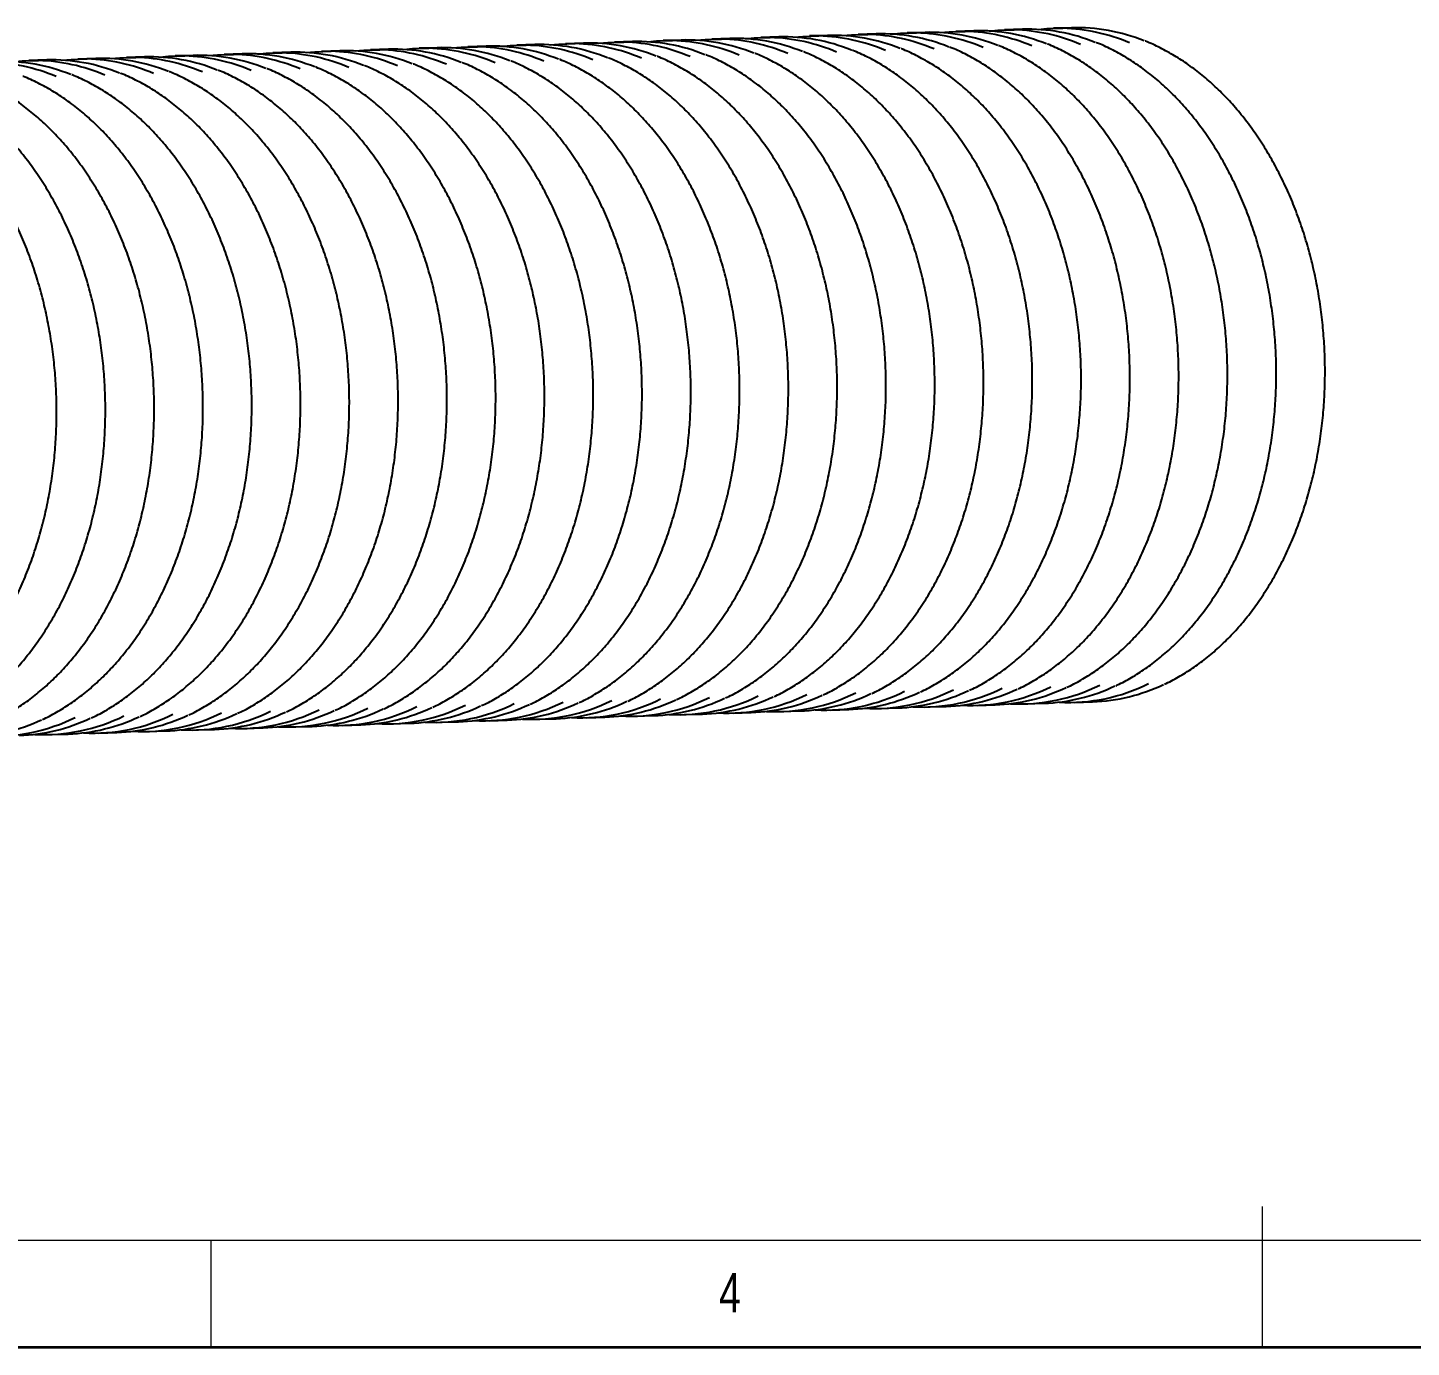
# Model space of a CAD drawing. Header units: millimetres. Extents: x 6 to 413, y 7 to 291.
# Drawn here: x 151.5 to 216.7, y 7.1 to 69.3 of the extents above; entities that cross this region are included whole.
import ezdxf

# ---------------------------------------------------------------- set-up
doc = ezdxf.new("R2010")
doc.units = ezdxf.units.MM
doc.styles.add('SLDTEXTSTYLE2', font='TXT', dxfattribs={"width": 0.75})

msp = doc.modelspace()

# ---------------------------------------------------------------- linework, layer by layer
at = {"color": 7, "linetype": 'Continuous', "lineweight": 25}
for p, q in [((198.3923, 69.2587), (197.5415, 69.2319)), ((200.6938, 69.331), (199.8429, 69.3043)), ((177.6796, 68.6073), (176.8287, 68.5805)), ((179.981, 68.6796), (179.1302, 68.6529)), ((182.2824, 68.752), (181.4316, 68.7253)), ((184.5838, 68.8244), (183.733, 68.7976)), ((186.8852, 68.8968), (186.0344, 68.87)), ((189.1867, 68.9691), (188.3358, 68.9424)), ((191.4881, 69.0415), (190.6373, 69.0148)), ((193.7895, 69.1139), (192.9387, 69.0871)), ((196.0909, 69.1863), (195.2401, 69.1595)), ((156.9668, 67.9559), (156.116, 67.9291)), ((159.2682, 68.0282), (158.4174, 68.0015)), ((161.5696, 68.1006), (160.7188, 68.0739)), ((163.871, 68.173), (163.0202, 68.1462)), ((166.1725, 68.2454), (165.3216, 68.2186)), ((168.4739, 68.3178), (167.6231, 68.291)), ((170.7753, 68.3901), (169.9245, 68.3634)), ((173.0767, 68.4625), (172.2259, 68.4357)), ((175.3781, 68.5349), (174.5273, 68.5081)), ((152.364, 67.8111), (151.5131, 67.7844)), ((154.6654, 67.8835), (153.8145, 67.8567)), ((191.6368, 37.2305), (192.4877, 37.2572)), ((193.9382, 37.3029), (194.7891, 37.3296)), ((196.2397, 37.3752), (197.0905, 37.402)), ((198.5411, 37.4476), (199.3919, 37.4744)), ((200.8425, 37.52), (201.6933, 37.5467)), ((170.9241, 36.5791), (171.7749, 36.6058)), ((173.2255, 36.6515), (174.0763, 36.6782)), ((175.5269, 36.7238), (176.3777, 36.7506)), ((177.8283, 36.7962), (178.6791, 36.823)), ((180.1297, 36.8686), (180.9806, 36.8954)), ((182.4312, 36.941), (183.282, 36.9677)), ((184.7326, 37.0133), (185.5834, 37.0401)), ((187.034, 37.0857), (187.8848, 37.1125)), ((189.3354, 37.1581), (190.1862, 37.1849)), ((152.5127, 36.0001), (153.3635, 36.0268)), ((154.8141, 36.0724), (155.6649, 36.0992)), ((157.1155, 36.1448), (157.9664, 36.1716)), ((159.417, 36.2172), (160.2678, 36.244)), ((161.7184, 36.2896), (162.5692, 36.3163)), ((164.0198, 36.362), (164.8706, 36.3887)), ((166.3212, 36.4343), (167.172, 36.4611)), ((168.6226, 36.5067), (169.4735, 36.5335))]:
    msp.add_line(p, q, dxfattribs=at)
at = {"color": 7, "linetype": 'Continuous', "lineweight": 18}
for p, q in [((209.6973, 13.7436), (209.6973, 7.1062)), ((221.2163, 12.1436), (11.2973, 12.1436)), ((160.0973, 12.1436), (160.0973, 7.1062))]:
    msp.add_line(p, q, dxfattribs=at)
at = {"color": 7, "linetype": 'Continuous', "lineweight": 35}
msp.add_line((6.2734, 7.1062), (413.064, 7.1062), dxfattribs=at)
at = {"color": 7, "linetype": 'Continuous', "lineweight": 25, "flags": 128}
for points in [[(196.8172, 69.1768), (197.2271, 69.2159), (197.9881, 69.2337)], [(199.1186, 69.2492), (199.5285, 69.2883), (200.2895, 69.3061)], [(176.1045, 68.5254), (176.5143, 68.5645), (177.2753, 68.5823)], [(178.4059, 68.5978), (178.8157, 68.6369), (179.5767, 68.6547)], [(180.7073, 68.6702), (181.1172, 68.7093), (181.8781, 68.7271)], [(183.0087, 68.7425), (183.4186, 68.7817), (184.1796, 68.7995)], [(185.3101, 68.8149), (185.72, 68.854), (186.481, 68.8718)], [(187.6116, 68.8873), (188.0214, 68.9264), (188.7824, 68.9442)], [(189.913, 68.9597), (190.3228, 68.9988), (191.0838, 69.0166)], [(192.2144, 69.032), (192.6243, 69.0712), (193.3852, 69.089)], [(194.5158, 69.1044), (194.9257, 69.1436), (195.6867, 69.1613)], [(155.3917, 67.874), (155.8015, 67.9131), (156.5625, 67.9309)], [(157.6931, 67.9464), (158.103, 67.9855), (158.864, 68.0033)], [(159.9945, 68.0188), (160.4044, 68.0579), (161.1654, 68.0757)], [(162.2959, 68.0911), (162.7058, 68.1303), (163.4668, 68.1481)], [(164.5974, 68.1635), (165.0072, 68.2027), (165.7682, 68.2204)], [(166.8988, 68.2359), (167.3086, 68.275), (168.0696, 68.2928)], [(169.2002, 68.3083), (169.6101, 68.3474), (170.371, 68.3652)], [(171.5016, 68.3807), (171.9115, 68.4198), (172.6725, 68.4376)], [(173.803, 68.453), (174.2129, 68.4922), (174.9739, 68.5099)], [(150.7888, 67.7293), (151.1987, 67.7684), (151.9597, 67.7862)], [(153.0903, 67.8016), (153.5001, 67.8408), (154.2611, 67.8586)]]:
    msp.add_lwpolyline(points, dxfattribs=at)
at = {"color": 7, "linetype": 'Continuous', "lineweight": 25}
for centre, radius, start, end in [((196.3315, 60.7358), 8.4539, 67.872447, 91.630816), ((197.7447, 60.608), 8.6291, 66.943432, 88.383514), ((198.6329, 60.8082), 8.4539, 67.872447, 91.630816), ((200.0461, 60.6804), 8.6291, 66.943432, 88.383514), ((200.9343, 60.8806), 8.4539, 67.872447, 91.630816), ((175.6187, 60.0844), 8.4539, 67.872447, 91.630816), ((177.0319, 59.9566), 8.6291, 66.943432, 88.383514), ((177.9202, 60.1568), 8.4539, 67.872447, 91.630816), ((179.3333, 60.029), 8.6291, 66.943432, 88.383514), ((180.2216, 60.2292), 8.4539, 67.872447, 91.630816), ((181.6347, 60.1014), 8.6291, 66.943432, 88.383514), ((182.523, 60.3016), 8.4539, 67.872447, 91.630816), ((183.9361, 60.1737), 8.6291, 66.943432, 88.383514), ((184.8244, 60.374), 8.4539, 67.872447, 91.630816), ((186.2376, 60.2461), 8.6291, 66.943432, 88.383514), ((187.1258, 60.4463), 8.4539, 67.872447, 91.630816), ((188.539, 60.3185), 8.6291, 66.943432, 88.383514), ((189.4272, 60.5187), 8.4539, 67.872447, 91.630816), ((190.8404, 60.3909), 8.6291, 66.943432, 88.383514), ((191.7287, 60.5911), 8.4539, 67.872447, 91.630816), ((193.1418, 60.4633), 8.6291, 66.943432, 88.383514), ((194.0301, 60.6635), 8.4539, 67.872447, 91.630816), ((195.4432, 60.5356), 8.6291, 66.943432, 88.383514), ((154.906, 59.4331), 8.4539, 67.872447, 91.630816), ((156.3191, 59.3052), 8.6291, 66.943432, 88.383514), ((157.2074, 59.5054), 8.4539, 67.872447, 91.630816), ((158.6205, 59.3776), 8.6291, 66.943432, 88.383514), ((159.5088, 59.5778), 8.4539, 67.872447, 91.630816), ((160.922, 59.45), 8.6291, 66.943432, 88.383514), ((161.8102, 59.6502), 8.4539, 67.872447, 91.630816), ((163.2234, 59.5224), 8.6291, 66.943432, 88.383514), ((164.1116, 59.7226), 8.4539, 67.872447, 91.630816), ((165.5248, 59.5947), 8.6291, 66.943432, 88.383514), ((166.4131, 59.7949), 8.4539, 67.872447, 91.630816), ((167.8262, 59.6671), 8.6291, 66.943432, 88.383514), ((168.7145, 59.8673), 8.4539, 67.872447, 91.630816), ((170.1276, 59.7395), 8.6291, 66.943432, 88.383514), ((171.0159, 59.9397), 8.4539, 67.872447, 91.630816), ((172.429, 59.8119), 8.6291, 66.943432, 88.383514), ((173.3173, 60.0121), 8.4539, 67.872447, 91.630816), ((174.7305, 59.8842), 8.6291, 66.943432, 88.383514), ((149.4149, 59.0881), 8.6291, 66.943432, 88.383514), ((150.3031, 59.2883), 8.4539, 67.872447, 91.630816), ((151.7163, 59.1605), 8.6291, 66.943432, 88.383514), ((152.6045, 59.3607), 8.4539, 67.872447, 91.630816), ((154.0177, 59.2328), 8.6291, 66.943432, 88.383514), ((184.4604, 45.4106), 8.4001, 266.900926, 296.570701), ((186.7618, 45.483), 8.4001, 266.900926, 296.570701), ((187.5834, 45.6026), 8.4954, 272.033327, 295.434378), ((189.0632, 45.5554), 8.4001, 266.900926, 296.570701), ((189.8848, 45.6749), 8.4954, 272.033327, 295.434378), ((191.3647, 45.6278), 8.4001, 266.900926, 296.570701), ((192.1862, 45.7473), 8.4954, 272.033327, 295.434378), ((193.6661, 45.7001), 8.4001, 266.900926, 296.570701), ((194.4877, 45.8197), 8.4954, 272.033327, 295.434378), ((195.9675, 45.7725), 8.4001, 266.900926, 296.570701), ((196.7891, 45.8921), 8.4954, 272.033327, 295.434378), ((198.2689, 45.8449), 8.4001, 266.900926, 296.570701), ((199.0905, 45.9644), 8.4954, 272.033327, 295.434378), ((200.5703, 45.9173), 8.4001, 266.900926, 296.570701), ((201.3919, 46.0368), 8.4954, 272.033327, 295.434378), ((163.7476, 44.7592), 8.4001, 266.900926, 296.570701), ((164.5692, 44.8788), 8.4954, 272.033327, 295.434378), ((166.049, 44.8316), 8.4001, 266.900926, 296.570701), ((166.8706, 44.9512), 8.4954, 272.033327, 295.434378), ((168.3505, 44.904), 8.4001, 266.900926, 296.570701), ((169.172, 45.0235), 8.4954, 272.033327, 295.434378), ((170.6519, 44.9764), 8.4001, 266.900926, 296.570701), ((171.4735, 45.0959), 8.4954, 272.033327, 295.434378), ((172.9533, 45.0487), 8.4001, 266.900926, 296.570701), ((173.7749, 45.1683), 8.4954, 272.033327, 295.434378), ((175.2547, 45.1211), 8.4001, 266.900926, 296.570701), ((176.0763, 45.2407), 8.4954, 272.033327, 295.434378), ((177.5561, 45.1935), 8.4001, 266.900926, 296.570701), ((178.3777, 45.313), 8.4954, 272.033327, 295.434378), ((179.8576, 45.2659), 8.4001, 266.900926, 296.570701), ((180.6791, 45.3854), 8.4954, 272.033327, 295.434378), ((182.159, 45.3383), 8.4001, 266.900926, 296.570701), ((182.9806, 45.4578), 8.4954, 272.033327, 295.434378), ((185.282, 45.5302), 8.4954, 272.033327, 295.434378), ((148.4593, 44.3721), 8.4954, 272.033327, 295.434378), ((149.9391, 44.325), 8.4001, 266.900926, 296.570701), ((150.7607, 44.4445), 8.4954, 272.033327, 295.434378), ((152.2405, 44.3974), 8.4001, 266.900926, 296.570701), ((153.0621, 44.5169), 8.4954, 272.033327, 295.434378), ((154.5419, 44.4697), 8.4001, 266.900926, 296.570701), ((155.3635, 44.5893), 8.4954, 272.033327, 295.434378), ((156.8434, 44.5421), 8.4001, 266.900926, 296.570701), ((157.6649, 44.6617), 8.4954, 272.033327, 295.434378), ((159.1448, 44.6145), 8.4001, 266.900926, 296.570701), ((159.9664, 44.734), 8.4954, 272.033327, 295.434378), ((161.4462, 44.6869), 8.4001, 266.900926, 296.570701), ((162.2678, 44.8064), 8.4954, 272.033327, 295.434378)]:
    msp.add_arc(centre, radius, start, end, dxfattribs=at)
for points, knots in [([(200.481, 38.2333), (200.5062, 38.2441), (200.7604, 38.3529), (201.2291, 38.6165), (201.8827, 39.0266), (202.5138, 39.4998), (203.1218, 40.0263), (203.7037, 40.6062), (204.2572, 41.2366), (204.7802, 41.9151), (205.2706, 42.639), (205.7263, 43.4052), (206.1455, 44.2109), (206.5267, 45.0526), (206.8683, 45.9271), (207.1689, 46.8308), (207.4274, 47.7601), (207.6429, 48.7113), (207.8144, 49.6808), (207.9413, 50.6645), (208.0231, 51.6586), (208.0595, 52.6592), (208.0504, 53.6623), (207.9957, 54.664), (207.8958, 55.6603), (207.751, 56.6472), (207.5618, 57.6208), (207.3291, 58.5773), (207.0536, 59.5129), (206.7364, 60.4239), (206.3789, 61.3066), (205.9823, 62.1576), (205.5482, 62.9735), (205.0782, 63.751), (204.5743, 64.4869), (204.0383, 65.1783), (203.4725, 65.8224), (202.879, 66.4165), (202.2602, 66.9584), (201.6186, 67.4452), (200.9572, 67.8774), (200.2769, 68.244), (199.81, 68.4699), (199.5676, 68.556), (199.5607, 68.5585)], [0, 0, 0, 0, 0.0027242, 0.0275184, 0.0523351, 0.0771742, 0.1020343, 0.1269131, 0.1518074, 0.1767142, 0.2016305, 0.2265537, 0.2514815, 0.276412, 0.3013441, 0.3262763, 0.3512082, 0.3761393, 0.4010696, 0.4259991, 0.4509279, 0.4758564, 0.5007847, 0.5257133, 0.5506424, 0.5755724, 0.6005035, 0.6254362, 0.6503705, 0.6753068, 0.7002449, 0.7251849, 0.7501263, 0.7750685, 0.8000102, 0.82495, 0.8498861, 0.8748159, 0.8997366, 0.9246451, 0.9495379, 0.9744117, 0.9992637, 1, 1, 1, 1]), ([(202.7824, 38.3057), (202.8076, 38.3165), (203.0618, 38.4253), (203.5305, 38.6888), (204.1842, 39.099), (204.8152, 39.5722), (205.4232, 40.0987), (206.0051, 40.6786), (206.5586, 41.309), (207.0816, 41.9875), (207.572, 42.7113), (208.0277, 43.4776), (208.4469, 44.2832), (208.8281, 45.125), (209.1697, 45.9994), (209.4703, 46.9031), (209.7289, 47.8325), (209.9443, 48.7837), (210.1158, 49.7531), (210.2427, 50.7368), (210.3245, 51.731), (210.3609, 52.7316), (210.3518, 53.7347), (210.2972, 54.7364), (210.1972, 55.7326), (210.0524, 56.7195), (209.8633, 57.6932), (209.6305, 58.6497), (209.355, 59.5853), (209.0379, 60.4963), (208.6803, 61.379), (208.2837, 62.23), (207.8496, 63.0459), (207.3796, 63.8233), (206.8757, 64.5592), (206.3398, 65.2506), (205.7739, 65.8947), (205.1804, 66.4889), (204.5617, 67.0308), (203.92, 67.5176), (203.2586, 67.9498), (202.5783, 68.3164), (202.1114, 68.5423), (201.8691, 68.6284), (201.8621, 68.6308)], [0, 0, 0, 0, 0.0027242, 0.0275184, 0.0523351, 0.0771742, 0.1020343, 0.1269131, 0.1518074, 0.1767142, 0.2016305, 0.2265537, 0.2514815, 0.276412, 0.3013441, 0.3262763, 0.3512082, 0.3761393, 0.4010696, 0.4259991, 0.4509279, 0.4758564, 0.5007847, 0.5257133, 0.5506424, 0.5755724, 0.6005035, 0.6254362, 0.6503705, 0.6753068, 0.7002449, 0.7251849, 0.7501263, 0.7750685, 0.8000102, 0.82495, 0.8498861, 0.8748159, 0.8997366, 0.9246451, 0.9495379, 0.9744117, 0.9992637, 1, 1, 1, 1]), ([(205.0838, 38.3781), (205.109, 38.3888), (205.3633, 38.4977), (205.832, 38.7612), (206.4856, 39.1714), (207.1166, 39.6446), (207.7246, 40.1711), (208.3065, 40.751), (208.8601, 41.3814), (209.3831, 42.0599), (209.8734, 42.7837), (210.3291, 43.55), (210.7484, 44.3556), (211.1295, 45.1973), (211.4711, 46.0718), (211.7717, 46.9755), (212.0303, 47.9048), (212.2457, 48.8561), (212.4172, 49.8255), (212.5441, 50.8092), (212.6259, 51.8034), (212.6623, 52.804), (212.6532, 53.8071), (212.5986, 54.8088), (212.4987, 55.805), (212.3538, 56.7919), (212.1647, 57.7655), (211.9319, 58.7221), (211.6564, 59.6577), (211.3393, 60.5686), (210.9817, 61.4514), (210.5851, 62.3024), (210.151, 63.1183), (209.6811, 63.8957), (209.1771, 64.6316), (208.6412, 65.323), (208.0753, 65.9671), (207.4818, 66.5612), (206.8631, 67.1031), (206.2214, 67.5899), (205.56, 68.0221), (204.8797, 68.3888), (204.4128, 68.6147), (204.1705, 68.7007), (204.1635, 68.7032)], [0, 0, 0, 0, 0.0027242, 0.0275184, 0.0523351, 0.0771742, 0.1020343, 0.1269131, 0.1518074, 0.1767142, 0.2016305, 0.2265537, 0.2514815, 0.276412, 0.3013441, 0.3262763, 0.3512082, 0.3761393, 0.4010696, 0.4259991, 0.4509279, 0.4758564, 0.5007847, 0.5257133, 0.5506424, 0.5755724, 0.6005035, 0.6254362, 0.6503705, 0.6753068, 0.7002449, 0.7251849, 0.7501263, 0.7750685, 0.8000102, 0.82495, 0.8498861, 0.8748159, 0.8997366, 0.9246451, 0.9495379, 0.9744117, 0.9992637, 1, 1, 1, 1]), ([(179.7682, 37.5819), (179.7934, 37.5927), (180.0476, 37.7015), (180.5163, 37.9651), (181.17, 38.3752), (181.801, 38.8484), (182.409, 39.3749), (182.9909, 39.9548), (183.5445, 40.5852), (184.0675, 41.2637), (184.5578, 41.9876), (185.0135, 42.7538), (185.4328, 43.5595), (185.8139, 44.4012), (186.1555, 45.2757), (186.4561, 46.1794), (186.7147, 47.1087), (186.9301, 48.0599), (187.1016, 49.0294), (187.2285, 50.0131), (187.3103, 51.0072), (187.3467, 52.0078), (187.3376, 53.0109), (187.283, 54.0126), (187.183, 55.0089), (187.0382, 55.9958), (186.8491, 56.9694), (186.6163, 57.9259), (186.3408, 58.8615), (186.0237, 59.7725), (185.6661, 60.6552), (185.2695, 61.5063), (184.8354, 62.3221), (184.3654, 63.0996), (183.8615, 63.8355), (183.3256, 64.5269), (182.7597, 65.171), (182.1662, 65.7651), (181.5475, 66.307), (180.9058, 66.7938), (180.2444, 67.226), (179.5641, 67.5926), (179.0972, 67.8185), (178.8549, 67.9046), (178.8479, 67.9071)], [0, 0, 0, 0, 0.0027242, 0.0275184, 0.0523351, 0.0771742, 0.1020343, 0.1269131, 0.1518074, 0.1767142, 0.2016305, 0.2265537, 0.2514815, 0.276412, 0.3013441, 0.3262763, 0.3512082, 0.3761393, 0.4010696, 0.4259991, 0.4509279, 0.4758564, 0.5007847, 0.5257133, 0.5506424, 0.5755724, 0.6005035, 0.6254362, 0.6503705, 0.6753068, 0.7002449, 0.7251849, 0.7501263, 0.7750685, 0.8000102, 0.82495, 0.8498861, 0.8748159, 0.8997366, 0.9246451, 0.9495379, 0.9744117, 0.9992637, 1, 1, 1, 1]), ([(182.0696, 37.6543), (182.0948, 37.6651), (182.3491, 37.7739), (182.8178, 38.0375), (183.4714, 38.4476), (184.1025, 38.9208), (184.7104, 39.4473), (185.2923, 40.0272), (185.8459, 40.6576), (186.3689, 41.3361), (186.8592, 42.0599), (187.3149, 42.8262), (187.7342, 43.6318), (188.1153, 44.4736), (188.4569, 45.348), (188.7576, 46.2517), (189.0161, 47.1811), (189.2315, 48.1323), (189.403, 49.1017), (189.5299, 50.0855), (189.6117, 51.0796), (189.6481, 52.0802), (189.639, 53.0833), (189.5844, 54.085), (189.4845, 55.0812), (189.3396, 56.0681), (189.1505, 57.0418), (188.9177, 57.9983), (188.6422, 58.9339), (188.3251, 59.8449), (187.9675, 60.7276), (187.5709, 61.5786), (187.1368, 62.3945), (186.6669, 63.1719), (186.1629, 63.9078), (185.627, 64.5992), (185.0611, 65.2433), (184.4676, 65.8375), (183.8489, 66.3794), (183.2072, 66.8662), (182.5458, 67.2984), (181.8655, 67.665), (181.3986, 67.8909), (181.1563, 67.977), (181.1493, 67.9794)], [0, 0, 0, 0, 0.0027242, 0.0275184, 0.0523351, 0.0771742, 0.1020343, 0.1269131, 0.1518074, 0.1767142, 0.2016305, 0.2265537, 0.2514815, 0.276412, 0.3013441, 0.3262763, 0.3512082, 0.3761393, 0.4010696, 0.4259991, 0.4509279, 0.4758564, 0.5007847, 0.5257133, 0.5506424, 0.5755724, 0.6005035, 0.6254362, 0.6503705, 0.6753068, 0.7002449, 0.7251849, 0.7501263, 0.7750685, 0.8000102, 0.82495, 0.8498861, 0.8748159, 0.8997366, 0.9246451, 0.9495379, 0.9744117, 0.9992637, 1, 1, 1, 1]), ([(184.371, 37.7267), (184.3962, 37.7375), (184.6505, 37.8463), (185.1192, 38.1098), (185.7728, 38.52), (186.4039, 38.9932), (187.0118, 39.5197), (187.5937, 40.0996), (188.1473, 40.73), (188.6703, 41.4085), (189.1606, 42.1323), (189.6163, 42.8986), (190.0356, 43.7042), (190.4168, 44.546), (190.7583, 45.4204), (191.059, 46.3241), (191.3175, 47.2534), (191.5329, 48.2047), (191.7044, 49.1741), (191.8313, 50.1578), (191.9132, 51.152), (191.9496, 52.1526), (191.9404, 53.1557), (191.8858, 54.1574), (191.7859, 55.1536), (191.6411, 56.1405), (191.4519, 57.1141), (191.2191, 58.0707), (190.9436, 59.0063), (190.6265, 59.9173), (190.2689, 60.8), (189.8723, 61.651), (189.4382, 62.4669), (188.9683, 63.2443), (188.4644, 63.9802), (187.9284, 64.6716), (187.3626, 65.3157), (186.7691, 65.9098), (186.1503, 66.4517), (185.5087, 66.9386), (184.8472, 67.3707), (184.167, 67.7374), (183.7, 67.9633), (183.4577, 68.0494), (183.4507, 68.0518)], [0, 0, 0, 0, 0.0027242, 0.0275184, 0.0523351, 0.0771742, 0.1020343, 0.1269131, 0.1518074, 0.1767142, 0.2016305, 0.2265537, 0.2514815, 0.276412, 0.3013441, 0.3262763, 0.3512082, 0.3761393, 0.4010696, 0.4259991, 0.4509279, 0.4758564, 0.5007847, 0.5257133, 0.5506424, 0.5755724, 0.6005035, 0.6254362, 0.6503705, 0.6753068, 0.7002449, 0.7251849, 0.7501263, 0.7750685, 0.8000102, 0.82495, 0.8498861, 0.8748159, 0.8997366, 0.9246451, 0.9495379, 0.9744117, 0.9992637, 1, 1, 1, 1]), ([(186.6725, 37.7991), (186.6976, 37.8098), (186.9519, 37.9186), (187.4206, 38.1822), (188.0742, 38.5924), (188.7053, 39.0655), (189.3133, 39.5921), (189.8951, 40.172), (190.4487, 40.8024), (190.9717, 41.4809), (191.462, 42.2047), (191.9177, 42.971), (192.337, 43.7766), (192.7182, 44.6183), (193.0598, 45.4928), (193.3604, 46.3965), (193.6189, 47.3258), (193.8344, 48.2771), (194.0059, 49.2465), (194.1328, 50.2302), (194.2146, 51.2243), (194.251, 52.2249), (194.2419, 53.2281), (194.1872, 54.2297), (194.0873, 55.226), (193.9425, 56.2129), (193.7533, 57.1865), (193.5206, 58.143), (193.2451, 59.0786), (192.9279, 59.9896), (192.5704, 60.8724), (192.1738, 61.7234), (191.7396, 62.5392), (191.2697, 63.3167), (190.7658, 64.0526), (190.2298, 64.744), (189.664, 65.3881), (189.0705, 65.9822), (188.4517, 66.5241), (187.8101, 67.0109), (187.1486, 67.4431), (186.4684, 67.8098), (186.0014, 68.0357), (185.7591, 68.1217), (185.7521, 68.1242)], [0, 0, 0, 0, 0.00272421, 0.02751842, 0.05233507, 0.07717419, 0.10203434, 0.12691307, 0.1518074, 0.17671421, 0.20163053, 0.22655369, 0.25148146, 0.27641204, 0.30134405, 0.3262763, 0.35120815, 0.37613929, 0.40106959, 0.42599909, 0.45092794, 0.47585638, 0.50078473, 0.52571332, 0.55064244, 0.5755724, 0.60050354, 0.62543616, 0.65037051, 0.67530676, 0.70024492, 0.72518487, 0.75012628, 0.77506848, 0.80001021, 0.82495004, 0.84988605, 0.87481587, 0.89973663, 0.92464512, 0.94953792, 0.97441171, 0.99926366, 1, 1, 1, 1]), ([(188.9739, 37.8714), (188.9991, 37.8822), (189.2533, 37.991), (189.722, 38.2546), (190.3756, 38.6648), (191.0067, 39.1379), (191.6147, 39.6644), (192.1966, 40.2443), (192.7501, 40.8747), (193.2731, 41.5532), (193.7635, 42.2771), (194.2192, 43.0434), (194.6384, 43.849), (195.0196, 44.6907), (195.3612, 45.5652), (195.6618, 46.4689), (195.9203, 47.3982), (196.1358, 48.3495), (196.3073, 49.3189), (196.4342, 50.3026), (196.516, 51.2967), (196.5524, 52.2973), (196.5433, 53.3005), (196.4886, 54.3021), (196.3887, 55.2984), (196.2439, 56.2853), (196.0547, 57.2589), (195.822, 58.2154), (195.5465, 59.151), (195.2293, 60.062), (194.8718, 60.9448), (194.4752, 61.7958), (194.0411, 62.6116), (193.5711, 63.3891), (193.0672, 64.125), (192.5312, 64.8164), (191.9654, 65.4605), (191.3719, 66.0546), (190.7531, 66.5965), (190.1115, 67.0833), (189.4501, 67.5155), (188.7698, 67.8821), (188.3029, 68.108), (188.0605, 68.1941), (188.0536, 68.1966)], [0, 0, 0, 0, 0.0027242, 0.0275184, 0.0523351, 0.0771742, 0.1020343, 0.1269131, 0.1518074, 0.1767142, 0.2016305, 0.2265537, 0.2514815, 0.276412, 0.3013441, 0.3262763, 0.3512082, 0.3761393, 0.4010696, 0.4259991, 0.4509279, 0.4758564, 0.5007847, 0.5257133, 0.5506424, 0.5755724, 0.6005035, 0.6254362, 0.6503705, 0.6753068, 0.7002449, 0.7251849, 0.7501263, 0.7750685, 0.8000102, 0.82495, 0.8498861, 0.8748159, 0.8997366, 0.9246451, 0.9495379, 0.9744117, 0.9992637, 1, 1, 1, 1]), ([(191.2753, 37.9438), (191.3005, 37.9546), (191.5547, 38.0634), (192.0234, 38.327), (192.6771, 38.7371), (193.3081, 39.2103), (193.9161, 39.7368), (194.498, 40.3167), (195.0515, 40.9471), (195.5745, 41.6256), (196.0649, 42.3495), (196.5206, 43.1157), (196.9398, 43.9214), (197.321, 44.7631), (197.6626, 45.6375), (197.9632, 46.5412), (198.2218, 47.4706), (198.4372, 48.4218), (198.6087, 49.3912), (198.7356, 50.375), (198.8174, 51.3691), (198.8538, 52.3697), (198.8447, 53.3728), (198.7901, 54.3745), (198.6901, 55.3708), (198.5453, 56.3576), (198.3562, 57.3313), (198.1234, 58.2878), (197.8479, 59.2234), (197.5308, 60.1344), (197.1732, 61.0171), (196.7766, 61.8681), (196.3425, 62.684), (195.8725, 63.4614), (195.3686, 64.1974), (194.8327, 64.8887), (194.2668, 65.5328), (193.6733, 66.127), (193.0546, 66.6689), (192.4129, 67.1557), (191.7515, 67.5879), (191.0712, 67.9545), (190.6043, 68.1804), (190.362, 68.2665), (190.355, 68.269)], [0, 0, 0, 0, 0.0027242, 0.0275184, 0.0523351, 0.0771742, 0.1020343, 0.1269131, 0.1518074, 0.1767142, 0.2016305, 0.2265537, 0.2514815, 0.276412, 0.3013441, 0.3262763, 0.3512082, 0.3761393, 0.4010696, 0.4259991, 0.4509279, 0.4758564, 0.5007847, 0.5257133, 0.5506424, 0.5755724, 0.6005035, 0.6254362, 0.6503705, 0.6753068, 0.7002449, 0.7251849, 0.7501263, 0.7750685, 0.8000102, 0.82495, 0.8498861, 0.8748159, 0.8997366, 0.9246451, 0.9495379, 0.9744117, 0.9992637, 1, 1, 1, 1]), ([(193.5767, 38.0162), (193.6019, 38.027), (193.8562, 38.1358), (194.3249, 38.3993), (194.9785, 38.8095), (195.6095, 39.2827), (196.2175, 39.8092), (196.7994, 40.3891), (197.353, 41.0195), (197.876, 41.698), (198.3663, 42.4218), (198.822, 43.1881), (199.2413, 43.9937), (199.6224, 44.8355), (199.964, 45.7099), (200.2647, 46.6136), (200.5232, 47.5429), (200.7386, 48.4942), (200.9101, 49.4636), (201.037, 50.4473), (201.1188, 51.4415), (201.1552, 52.4421), (201.1461, 53.4452), (201.0915, 54.4469), (200.9916, 55.4431), (200.8467, 56.43), (200.6576, 57.4037), (200.4248, 58.3602), (200.1493, 59.2958), (199.8322, 60.2068), (199.4746, 61.0895), (199.078, 61.9405), (198.6439, 62.7564), (198.174, 63.5338), (197.67, 64.2697), (197.1341, 64.9611), (196.5682, 65.6052), (195.9747, 66.1993), (195.356, 66.7413), (194.7143, 67.2281), (194.0529, 67.6602), (193.3726, 68.0269), (192.9057, 68.2528), (192.6634, 68.3389), (192.6564, 68.3413)], [0, 0, 0, 0, 0.0027242, 0.0275184, 0.0523351, 0.0771742, 0.1020343, 0.1269131, 0.1518074, 0.1767142, 0.2016305, 0.2265537, 0.2514815, 0.276412, 0.3013441, 0.3262763, 0.3512082, 0.3761393, 0.4010696, 0.4259991, 0.4509279, 0.4758564, 0.5007847, 0.5257133, 0.5506424, 0.5755724, 0.6005035, 0.6254362, 0.6503705, 0.6753068, 0.7002449, 0.7251849, 0.7501263, 0.7750685, 0.8000102, 0.82495, 0.8498861, 0.8748159, 0.8997366, 0.9246451, 0.9495379, 0.9744117, 0.9992637, 1, 1, 1, 1]), ([(195.8781, 38.0886), (195.9033, 38.0993), (196.1576, 38.2081), (196.6263, 38.4717), (197.2799, 38.8819), (197.911, 39.355), (198.5189, 39.8816), (199.1008, 40.4615), (199.6544, 41.0919), (200.1774, 41.7704), (200.6677, 42.4942), (201.1234, 43.2605), (201.5427, 44.0661), (201.9239, 44.9078), (202.2654, 45.7823), (202.5661, 46.686), (202.8246, 47.6153), (203.04, 48.5666), (203.2115, 49.536), (203.3384, 50.5197), (203.4202, 51.5139), (203.4567, 52.5145), (203.4475, 53.5176), (203.3929, 54.5193), (203.293, 55.5155), (203.1482, 56.5024), (202.959, 57.476), (202.7262, 58.4325), (202.4507, 59.3682), (202.1336, 60.2791), (201.776, 61.1619), (201.3794, 62.0129), (200.9453, 62.8288), (200.4754, 63.6062), (199.9715, 64.3421), (199.4355, 65.0335), (198.8697, 65.6776), (198.2762, 66.2717), (197.6574, 66.8136), (197.0158, 67.3004), (196.3543, 67.7326), (195.6741, 68.0993), (195.2071, 68.3252), (194.9648, 68.4112), (194.9578, 68.4137)], [0, 0, 0, 0, 0.0027242, 0.0275184, 0.0523351, 0.0771742, 0.1020343, 0.1269131, 0.1518074, 0.1767142, 0.2016305, 0.2265537, 0.2514815, 0.276412, 0.3013441, 0.3262763, 0.3512082, 0.3761393, 0.4010696, 0.4259991, 0.4509279, 0.4758564, 0.5007847, 0.5257133, 0.5506424, 0.5755724, 0.6005035, 0.6254362, 0.6503705, 0.6753068, 0.7002449, 0.7251849, 0.7501263, 0.7750685, 0.8000102, 0.82495, 0.8498861, 0.8748159, 0.8997366, 0.9246451, 0.9495379, 0.9744117, 0.9992637, 1, 1, 1, 1]), ([(198.1796, 38.1609), (198.2047, 38.1717), (198.459, 38.2805), (198.9277, 38.5441), (199.5813, 38.9543), (200.2124, 39.4274), (200.8204, 39.954), (201.4022, 40.5338), (201.9558, 41.1642), (202.4788, 41.8427), (202.9691, 42.5666), (203.4248, 43.3329), (203.8441, 44.1385), (204.2253, 44.9802), (204.5668, 45.8547), (204.8675, 46.7584), (205.126, 47.6877), (205.3415, 48.639), (205.513, 49.6084), (205.6399, 50.5921), (205.7217, 51.5862), (205.7581, 52.5868), (205.749, 53.59), (205.6943, 54.5916), (205.5944, 55.5879), (205.4496, 56.5748), (205.2604, 57.5484), (205.0276, 58.5049), (204.7522, 59.4405), (204.435, 60.3515), (204.0775, 61.2343), (203.6809, 62.0853), (203.2467, 62.9011), (202.7768, 63.6786), (202.2729, 64.4145), (201.7369, 65.1059), (201.1711, 65.75), (200.5776, 66.3441), (199.9588, 66.886), (199.3172, 67.3728), (198.6557, 67.805), (197.9755, 68.1716), (197.5085, 68.3975), (197.2662, 68.4836), (197.2592, 68.4861)], [0, 0, 0, 0, 0.0027242, 0.0275184, 0.0523351, 0.0771742, 0.1020343, 0.1269131, 0.1518074, 0.1767142, 0.2016305, 0.2265537, 0.2514815, 0.276412, 0.3013441, 0.3262763, 0.3512082, 0.3761393, 0.4010696, 0.4259991, 0.4509279, 0.4758564, 0.5007847, 0.5257133, 0.5506424, 0.5755724, 0.6005035, 0.6254362, 0.6503705, 0.6753068, 0.7002449, 0.7251849, 0.7501263, 0.7750685, 0.8000102, 0.82495, 0.8498861, 0.8748159, 0.8997366, 0.9246451, 0.9495379, 0.9744117, 0.9992637, 1, 1, 1, 1]), ([(159.0554, 36.9305), (159.0806, 36.9413), (159.3349, 37.0501), (159.8036, 37.3137), (160.4572, 37.7239), (161.0883, 38.197), (161.6962, 38.7235), (162.2781, 39.3034), (162.8317, 39.9338), (163.3547, 40.6123), (163.845, 41.3362), (164.3007, 42.1025), (164.72, 42.9081), (165.1011, 43.7498), (165.4427, 44.6243), (165.7434, 45.528), (166.0019, 46.4573), (166.2173, 47.4086), (166.3888, 48.378), (166.5157, 49.3617), (166.5975, 50.3558), (166.6339, 51.3564), (166.6248, 52.3595), (166.5702, 53.3612), (166.4703, 54.3575), (166.3255, 55.3444), (166.1363, 56.318), (165.9035, 57.2745), (165.628, 58.2101), (165.3109, 59.1211), (164.9533, 60.0039), (164.5567, 60.8549), (164.1226, 61.6707), (163.6527, 62.4482), (163.1487, 63.1841), (162.6128, 63.8755), (162.047, 64.5196), (161.4534, 65.1137), (160.8347, 65.6556), (160.1931, 66.1424), (159.5316, 66.5746), (158.8513, 66.9412), (158.3844, 67.1671), (158.1421, 67.2532), (158.1351, 67.2557)], [0, 0, 0, 0, 0.0027242, 0.0275184, 0.0523351, 0.0771742, 0.1020343, 0.1269131, 0.1518074, 0.1767142, 0.2016305, 0.2265537, 0.2514815, 0.276412, 0.3013441, 0.3262763, 0.3512082, 0.3761393, 0.4010696, 0.4259991, 0.4509279, 0.4758564, 0.5007847, 0.5257133, 0.5506424, 0.5755724, 0.6005035, 0.6254362, 0.6503705, 0.6753068, 0.7002449, 0.7251849, 0.7501263, 0.7750685, 0.8000102, 0.82495, 0.8498861, 0.8748159, 0.8997366, 0.9246451, 0.9495379, 0.9744117, 0.9992637, 1, 1, 1, 1]), ([(161.3569, 37.0029), (161.382, 37.0137), (161.6363, 37.1225), (162.105, 37.3861), (162.7586, 37.7962), (163.3897, 38.2694), (163.9976, 38.7959), (164.5795, 39.3758), (165.1331, 40.0062), (165.6561, 40.6847), (166.1464, 41.4086), (166.6021, 42.1748), (167.0214, 42.9805), (167.4026, 43.8222), (167.7441, 44.6966), (168.0448, 45.6003), (168.3033, 46.5297), (168.5188, 47.4809), (168.6902, 48.4503), (168.8171, 49.4341), (168.899, 50.4282), (168.9354, 51.4288), (168.9262, 52.4319), (168.8716, 53.4336), (168.7717, 54.4299), (168.6269, 55.4167), (168.4377, 56.3904), (168.2049, 57.3469), (167.9295, 58.2825), (167.6123, 59.1935), (167.2548, 60.0762), (166.8581, 60.9272), (166.424, 61.7431), (165.9541, 62.5205), (165.4502, 63.2565), (164.9142, 63.9478), (164.3484, 64.5919), (163.7549, 65.1861), (163.1361, 65.728), (162.4945, 66.2148), (161.833, 66.647), (161.1528, 67.0136), (160.6858, 67.2395), (160.4435, 67.3256), (160.4365, 67.3281)], [0, 0, 0, 0, 0.0027242, 0.0275184, 0.0523351, 0.0771742, 0.1020343, 0.1269131, 0.1518074, 0.1767142, 0.2016305, 0.2265537, 0.2514815, 0.276412, 0.3013441, 0.3262763, 0.3512082, 0.3761393, 0.4010696, 0.4259991, 0.4509279, 0.4758564, 0.5007847, 0.5257133, 0.5506424, 0.5755724, 0.6005035, 0.6254362, 0.6503705, 0.6753068, 0.7002449, 0.7251849, 0.7501263, 0.7750685, 0.8000102, 0.82495, 0.8498861, 0.8748159, 0.8997366, 0.9246451, 0.9495379, 0.9744117, 0.9992637, 1, 1, 1, 1]), ([(163.6583, 37.0753), (163.6834, 37.0861), (163.9377, 37.1949), (164.4064, 37.4584), (165.06, 37.8686), (165.6911, 38.3418), (166.2991, 38.8683), (166.8809, 39.4482), (167.4345, 40.0786), (167.9575, 40.7571), (168.4478, 41.4809), (168.9036, 42.2472), (169.3228, 43.0528), (169.704, 43.8946), (170.0456, 44.769), (170.3462, 45.6727), (170.6047, 46.602), (170.8202, 47.5533), (170.9917, 48.5227), (171.1186, 49.5064), (171.2004, 50.5006), (171.2368, 51.5012), (171.2277, 52.5043), (171.173, 53.506), (171.0731, 54.5022), (170.9283, 55.4891), (170.7391, 56.4628), (170.5064, 57.4193), (170.2309, 58.3549), (169.9137, 59.2659), (169.5562, 60.1486), (169.1596, 60.9996), (168.7255, 61.8155), (168.2555, 62.5929), (167.7516, 63.3288), (167.2156, 64.0202), (166.6498, 64.6643), (166.0563, 65.2584), (165.4375, 65.8004), (164.7959, 66.2872), (164.1344, 66.7193), (163.4542, 67.086), (162.9872, 67.3119), (162.7449, 67.398), (162.738, 67.4004)], [0, 0, 0, 0, 0.0027242, 0.0275184, 0.0523351, 0.0771742, 0.1020343, 0.1269131, 0.1518074, 0.1767142, 0.2016305, 0.2265537, 0.2514815, 0.276412, 0.3013441, 0.3262763, 0.3512082, 0.3761393, 0.4010696, 0.4259991, 0.4509279, 0.4758564, 0.5007847, 0.5257133, 0.5506424, 0.5755724, 0.6005035, 0.6254362, 0.6503705, 0.6753068, 0.7002449, 0.7251849, 0.7501263, 0.7750685, 0.8000102, 0.82495, 0.8498861, 0.8748159, 0.8997366, 0.9246451, 0.9495379, 0.9744117, 0.9992637, 1, 1, 1, 1]), ([(165.9597, 37.1477), (165.9849, 37.1584), (166.2391, 37.2672), (166.7078, 37.5308), (167.3614, 37.941), (167.9925, 38.4141), (168.6005, 38.9407), (169.1824, 39.5206), (169.7359, 40.151), (170.2589, 40.8295), (170.7493, 41.5533), (171.205, 42.3196), (171.6242, 43.1252), (172.0054, 43.9669), (172.347, 44.8414), (172.6476, 45.7451), (172.9062, 46.6744), (173.1216, 47.6257), (173.2931, 48.5951), (173.42, 49.5788), (173.5018, 50.5729), (173.5382, 51.5736), (173.5291, 52.5767), (173.4745, 53.5784), (173.3745, 54.5746), (173.2297, 55.5615), (173.0406, 56.5351), (172.8078, 57.4916), (172.5323, 58.4273), (172.2152, 59.3382), (171.8576, 60.221), (171.461, 61.072), (171.0269, 61.8878), (170.5569, 62.6653), (170.053, 63.4012), (169.5171, 64.0926), (168.9512, 64.7367), (168.3577, 65.3308), (167.7389, 65.8727), (167.0973, 66.3595), (166.4359, 66.7917), (165.7556, 67.1584), (165.2887, 67.3843), (165.0463, 67.4703), (165.0394, 67.4728)], [0, 0, 0, 0, 0.0027242, 0.0275184, 0.0523351, 0.0771742, 0.1020343, 0.1269131, 0.1518074, 0.1767142, 0.2016305, 0.2265537, 0.2514815, 0.276412, 0.3013441, 0.3262763, 0.3512082, 0.3761393, 0.4010696, 0.4259991, 0.4509279, 0.4758564, 0.5007847, 0.5257133, 0.5506424, 0.5755724, 0.6005035, 0.6254362, 0.6503705, 0.6753068, 0.7002449, 0.7251849, 0.7501263, 0.7750685, 0.8000102, 0.82495, 0.8498861, 0.8748159, 0.8997366, 0.9246451, 0.9495379, 0.9744117, 0.9992637, 1, 1, 1, 1]), ([(168.2611, 37.22), (168.2863, 37.2308), (168.5405, 37.3396), (169.0092, 37.6032), (169.6629, 38.0134), (170.2939, 38.4865), (170.9019, 39.0131), (171.4838, 39.5929), (172.0374, 40.2233), (172.5604, 40.9018), (173.0507, 41.6257), (173.5064, 42.392), (173.9257, 43.1976), (174.3068, 44.0393), (174.6484, 44.9138), (174.949, 45.8175), (175.2076, 46.7468), (175.423, 47.6981), (175.5945, 48.6675), (175.7214, 49.6512), (175.8032, 50.6453), (175.8396, 51.6459), (175.8305, 52.6491), (175.7759, 53.6507), (175.676, 54.647), (175.5311, 55.6339), (175.342, 56.6075), (175.1092, 57.564), (174.8337, 58.4996), (174.5166, 59.4106), (174.159, 60.2934), (173.7624, 61.1444), (173.3283, 61.9602), (172.8583, 62.7377), (172.3544, 63.4736), (171.8185, 64.165), (171.2526, 64.8091), (170.6591, 65.4032), (170.0404, 65.9451), (169.3987, 66.4319), (168.7373, 66.8641), (168.057, 67.2307), (167.5901, 67.4566), (167.3478, 67.5427), (167.3408, 67.5452)], [0, 0, 0, 0, 0.0027242, 0.0275184, 0.0523351, 0.0771742, 0.1020343, 0.1269131, 0.1518074, 0.1767142, 0.2016305, 0.2265537, 0.2514815, 0.276412, 0.3013441, 0.3262763, 0.3512082, 0.3761393, 0.4010696, 0.4259991, 0.4509279, 0.4758564, 0.5007847, 0.5257133, 0.5506424, 0.5755724, 0.6005035, 0.6254362, 0.6503705, 0.6753068, 0.7002449, 0.7251849, 0.7501263, 0.7750685, 0.8000102, 0.82495, 0.8498861, 0.8748159, 0.8997366, 0.9246451, 0.9495379, 0.9744117, 0.9992637, 1, 1, 1, 1]), ([(170.5625, 37.2924), (170.5877, 37.3032), (170.842, 37.412), (171.3107, 37.6756), (171.9643, 38.0857), (172.5954, 38.5589), (173.2033, 39.0854), (173.7852, 39.6653), (174.3388, 40.2957), (174.8618, 40.9742), (175.3521, 41.6981), (175.8078, 42.4643), (176.2271, 43.27), (176.6082, 44.1117), (176.9498, 44.9862), (177.2505, 45.8899), (177.509, 46.8192), (177.7244, 47.7704), (177.8959, 48.7399), (178.0228, 49.7236), (178.1046, 50.7177), (178.141, 51.7183), (178.1319, 52.7214), (178.0773, 53.7231), (177.9774, 54.7194), (177.8326, 55.7063), (177.6434, 56.6799), (177.4106, 57.6364), (177.1351, 58.572), (176.818, 59.483), (176.4604, 60.3657), (176.0638, 61.2167), (175.6297, 62.0326), (175.1598, 62.81), (174.6558, 63.546), (174.1199, 64.2374), (173.554, 64.8815), (172.9605, 65.4756), (172.3418, 66.0175), (171.7001, 66.5043), (171.0387, 66.9365), (170.3584, 67.3031), (169.8915, 67.529), (169.6492, 67.6151), (169.6422, 67.6176)], [0, 0, 0, 0, 0.0027242, 0.0275184, 0.0523351, 0.0771742, 0.1020343, 0.1269131, 0.1518074, 0.1767142, 0.2016305, 0.2265537, 0.2514815, 0.276412, 0.3013441, 0.3262763, 0.3512082, 0.3761393, 0.4010696, 0.4259991, 0.4509279, 0.4758564, 0.5007847, 0.5257133, 0.5506424, 0.5755724, 0.6005035, 0.6254362, 0.6503705, 0.6753068, 0.7002449, 0.7251849, 0.7501263, 0.7750685, 0.8000102, 0.82495, 0.8498861, 0.8748159, 0.8997366, 0.9246451, 0.9495379, 0.9744117, 0.9992637, 1, 1, 1, 1]), ([(172.864, 37.3648), (172.8891, 37.3756), (173.1434, 37.4844), (173.6121, 37.7479), (174.2657, 38.1581), (174.8968, 38.6313), (175.5047, 39.1578), (176.0866, 39.7377), (176.6402, 40.3681), (177.1632, 41.0466), (177.6535, 41.7704), (178.1092, 42.5367), (178.5285, 43.3423), (178.9097, 44.1841), (179.2512, 45.0585), (179.5519, 45.9622), (179.8104, 46.8916), (180.0258, 47.8428), (180.1973, 48.8122), (180.3242, 49.7959), (180.4061, 50.7901), (180.4425, 51.7907), (180.4333, 52.7938), (180.3787, 53.7955), (180.2788, 54.7917), (180.134, 55.7786), (179.9448, 56.7523), (179.712, 57.7088), (179.4365, 58.6444), (179.1194, 59.5554), (178.7619, 60.4381), (178.3652, 61.2891), (177.9311, 62.105), (177.4612, 62.8824), (176.9573, 63.6183), (176.4213, 64.3097), (175.8555, 64.9538), (175.262, 65.548), (174.6432, 66.0899), (174.0016, 66.5767), (173.3401, 67.0089), (172.6599, 67.3755), (172.1929, 67.6014), (171.9506, 67.6875), (171.9436, 67.6899)], [0, 0, 0, 0, 0.00272421, 0.02751842, 0.05233507, 0.07717419, 0.10203434, 0.12691307, 0.1518074, 0.17671421, 0.20163053, 0.22655369, 0.25148146, 0.27641204, 0.30134405, 0.3262763, 0.35120815, 0.37613929, 0.40106959, 0.42599909, 0.45092794, 0.47585638, 0.50078473, 0.52571332, 0.55064244, 0.5755724, 0.60050354, 0.62543616, 0.65037051, 0.67530676, 0.70024492, 0.72518487, 0.75012628, 0.77506848, 0.80001021, 0.82495004, 0.84988605, 0.87481587, 0.89973663, 0.92464512, 0.94953792, 0.97441171, 0.99926366, 1, 1, 1, 1]), ([(175.1654, 37.4372), (175.1905, 37.4479), (175.4448, 37.5568), (175.9135, 37.8203), (176.5671, 38.2305), (177.1982, 38.7037), (177.8062, 39.2302), (178.388, 39.8101), (178.9416, 40.4405), (179.4646, 41.119), (179.9549, 41.8428), (180.4106, 42.6091), (180.8299, 43.4147), (181.2111, 44.2564), (181.5527, 45.1309), (181.8533, 46.0346), (182.1118, 46.9639), (182.3273, 47.9152), (182.4988, 48.8846), (182.6257, 49.8683), (182.7075, 50.8625), (182.7439, 51.8631), (182.7348, 52.8662), (182.6801, 53.8679), (182.5802, 54.8641), (182.4354, 55.851), (182.2462, 56.8246), (182.0135, 57.7812), (181.738, 58.7168), (181.4208, 59.6277), (181.0633, 60.5105), (180.6667, 61.3615), (180.2325, 62.1774), (179.7626, 62.9548), (179.2587, 63.6907), (178.7227, 64.3821), (178.1569, 65.0262), (177.5634, 65.6203), (176.9446, 66.1622), (176.303, 66.649), (175.6415, 67.0812), (174.9613, 67.4479), (174.4943, 67.6738), (174.252, 67.7598), (174.245, 67.7623)], [0, 0, 0, 0, 0.00272421, 0.02751842, 0.05233507, 0.07717419, 0.10203434, 0.12691307, 0.1518074, 0.17671421, 0.20163053, 0.22655369, 0.25148146, 0.27641204, 0.30134405, 0.3262763, 0.35120815, 0.37613929, 0.40106959, 0.42599909, 0.45092794, 0.47585638, 0.50078473, 0.52571332, 0.55064244, 0.5755724, 0.60050354, 0.62543616, 0.65037051, 0.67530676, 0.70024492, 0.72518487, 0.75012628, 0.77506848, 0.80001021, 0.82495004, 0.84988605, 0.87481587, 0.89973663, 0.92464512, 0.94953792, 0.97441171, 0.99926366, 1, 1, 1, 1]), ([(177.4668, 37.5096), (177.492, 37.5203), (177.7462, 37.6291), (178.2149, 37.8927), (178.8685, 38.3029), (179.4996, 38.776), (180.1076, 39.3026), (180.6895, 39.8825), (181.243, 40.5128), (181.766, 41.1914), (182.2564, 41.9152), (182.7121, 42.6815), (183.1313, 43.4871), (183.5125, 44.3288), (183.8541, 45.2033), (184.1547, 46.107), (184.4133, 47.0363), (184.6287, 47.9876), (184.8002, 48.957), (184.9271, 49.9407), (185.0089, 50.9348), (185.0453, 51.9354), (185.0362, 52.9386), (184.9815, 53.9402), (184.8816, 54.9365), (184.7368, 55.9234), (184.5476, 56.897), (184.3149, 57.8535), (184.0394, 58.7891), (183.7223, 59.7001), (183.3647, 60.5829), (182.9681, 61.4339), (182.534, 62.2497), (182.064, 63.0272), (181.5601, 63.7631), (181.0242, 64.4545), (180.4583, 65.0986), (179.8648, 65.6927), (179.246, 66.2346), (178.6044, 66.7214), (177.943, 67.1536), (177.2627, 67.5203), (176.7958, 67.7462), (176.5534, 67.8322), (176.5465, 67.8347)], [0, 0, 0, 0, 0.0027242, 0.0275184, 0.0523351, 0.0771742, 0.1020343, 0.1269131, 0.1518074, 0.1767142, 0.2016305, 0.2265537, 0.2514815, 0.276412, 0.3013441, 0.3262763, 0.3512082, 0.3761393, 0.4010696, 0.4259991, 0.4509279, 0.4758564, 0.5007847, 0.5257133, 0.5506424, 0.5755724, 0.6005035, 0.6254362, 0.6503705, 0.6753068, 0.7002449, 0.7251849, 0.7501263, 0.7750685, 0.8000102, 0.82495, 0.8498861, 0.8748159, 0.8997366, 0.9246451, 0.9495379, 0.9744117, 0.9992637, 1, 1, 1, 1]), ([(145.2469, 36.4963), (145.2721, 36.507), (145.5264, 36.6159), (145.9951, 36.8794), (146.6487, 37.2896), (147.2797, 37.7628), (147.8877, 38.2893), (148.4696, 38.8692), (149.0232, 39.4996), (149.5462, 40.1781), (150.0365, 40.9019), (150.4922, 41.6682), (150.9115, 42.4738), (151.2926, 43.3155), (151.6342, 44.19), (151.9348, 45.0937), (152.1934, 46.023), (152.4088, 46.9743), (152.5803, 47.9437), (152.7072, 48.9274), (152.789, 49.9216), (152.8254, 50.9222), (152.8163, 51.9253), (152.7617, 52.927), (152.6618, 53.9232), (152.5169, 54.9101), (152.3278, 55.8837), (152.095, 56.8403), (151.8195, 57.7759), (151.5024, 58.6868), (151.1448, 59.5696), (150.7482, 60.4206), (150.3141, 61.2365), (149.8442, 62.0139), (149.3402, 62.7498), (148.8043, 63.4412), (148.2384, 64.0853), (147.6449, 64.6794), (147.0262, 65.2213), (146.3845, 65.7081), (145.7231, 66.1403), (145.0428, 66.507), (144.5759, 66.7329), (144.3336, 66.8189), (144.3266, 66.8214)], [0, 0, 0, 0, 0.0027242, 0.0275184, 0.0523351, 0.0771742, 0.1020343, 0.1269131, 0.1518074, 0.1767142, 0.2016305, 0.2265537, 0.2514815, 0.276412, 0.3013441, 0.3262763, 0.3512082, 0.3761393, 0.4010696, 0.4259991, 0.4509279, 0.4758564, 0.5007847, 0.5257133, 0.5506424, 0.5755724, 0.6005035, 0.6254362, 0.6503705, 0.6753068, 0.7002449, 0.7251849, 0.7501263, 0.7750685, 0.8000102, 0.82495, 0.8498861, 0.8748159, 0.8997366, 0.9246451, 0.9495379, 0.9744117, 0.9992637, 1, 1, 1, 1]), ([(147.5483, 36.5687), (147.5735, 36.5794), (147.8278, 36.6882), (148.2965, 36.9518), (148.9501, 37.362), (149.5812, 37.8351), (150.1891, 38.3617), (150.771, 38.9416), (151.3246, 39.5719), (151.8476, 40.2504), (152.3379, 40.9743), (152.7936, 41.7406), (153.2129, 42.5462), (153.5941, 43.3879), (153.9356, 44.2624), (154.2363, 45.1661), (154.4948, 46.0954), (154.7102, 47.0467), (154.8817, 48.0161), (155.0086, 48.9998), (155.0904, 49.9939), (155.1269, 50.9945), (155.1177, 51.9977), (155.0631, 52.9993), (154.9632, 53.9956), (154.8184, 54.9825), (154.6292, 55.9561), (154.3964, 56.9126), (154.1209, 57.8482), (153.8038, 58.7592), (153.4462, 59.642), (153.0496, 60.493), (152.6155, 61.3088), (152.1456, 62.0863), (151.6416, 62.8222), (151.1057, 63.5136), (150.5399, 64.1577), (149.9464, 64.7518), (149.3276, 65.2937), (148.686, 65.7805), (148.0245, 66.2127), (147.3442, 66.5794), (146.8773, 66.8053), (146.635, 66.8913), (146.628, 66.8938)], [0, 0, 0, 0, 0.0027242, 0.0275184, 0.0523351, 0.0771742, 0.1020343, 0.1269131, 0.1518074, 0.1767142, 0.2016305, 0.2265537, 0.2514815, 0.276412, 0.3013441, 0.3262763, 0.3512082, 0.3761393, 0.4010696, 0.4259991, 0.4509279, 0.4758564, 0.5007847, 0.5257133, 0.5506424, 0.5755724, 0.6005035, 0.6254362, 0.6503705, 0.6753068, 0.7002449, 0.7251849, 0.7501263, 0.7750685, 0.8000102, 0.82495, 0.8498861, 0.8748159, 0.8997366, 0.9246451, 0.9495379, 0.9744117, 0.9992637, 1, 1, 1, 1]), ([(149.8498, 36.641), (149.8749, 36.6518), (150.1292, 36.7606), (150.5979, 37.0242), (151.2515, 37.4343), (151.8826, 37.9075), (152.4906, 38.434), (153.0724, 39.0139), (153.626, 39.6443), (154.149, 40.3228), (154.6393, 41.0467), (155.095, 41.8129), (155.5143, 42.6186), (155.8955, 43.4603), (156.237, 44.3348), (156.5377, 45.2385), (156.7962, 46.1678), (157.0117, 47.119), (157.1832, 48.0885), (157.3101, 49.0722), (157.3919, 50.0663), (157.4283, 51.0669), (157.4191, 52.07), (157.3645, 53.0717), (157.2646, 54.068), (157.1198, 55.0549), (156.9306, 56.0285), (156.6978, 56.985), (156.4224, 57.9206), (156.1052, 58.8316), (155.7477, 59.7143), (155.3511, 60.5654), (154.9169, 61.3812), (154.447, 62.1587), (153.9431, 62.8946), (153.4071, 63.586), (152.8413, 64.2301), (152.2478, 64.8242), (151.629, 65.3661), (150.9874, 65.8529), (150.3259, 66.2851), (149.6457, 66.6517), (149.1787, 66.8776), (148.9364, 66.9637), (148.9294, 66.9662)], [0, 0, 0, 0, 0.0027242, 0.0275184, 0.0523351, 0.0771742, 0.1020343, 0.1269131, 0.1518074, 0.1767142, 0.2016305, 0.2265537, 0.2514815, 0.276412, 0.3013441, 0.3262763, 0.3512082, 0.3761393, 0.4010696, 0.4259991, 0.4509279, 0.4758564, 0.5007847, 0.5257133, 0.5506424, 0.5755724, 0.6005035, 0.6254362, 0.6503705, 0.6753068, 0.7002449, 0.7251849, 0.7501263, 0.7750685, 0.8000102, 0.82495, 0.8498861, 0.8748159, 0.8997366, 0.9246451, 0.9495379, 0.9744117, 0.9992637, 1, 1, 1, 1]), ([(152.1512, 36.7134), (152.1763, 36.7242), (152.4306, 36.833), (152.8993, 37.0966), (153.5529, 37.5067), (154.184, 37.9799), (154.792, 38.5064), (155.3738, 39.0863), (155.9274, 39.7167), (156.4504, 40.3952), (156.9408, 41.119), (157.3965, 41.8853), (157.8157, 42.6909), (158.1969, 43.5327), (158.5385, 44.4071), (158.8391, 45.3108), (159.0976, 46.2402), (159.3131, 47.1914), (159.4846, 48.1608), (159.6115, 49.1446), (159.6933, 50.1387), (159.7297, 51.1393), (159.7206, 52.1424), (159.6659, 53.1441), (159.566, 54.1403), (159.4212, 55.1272), (159.232, 56.1009), (158.9993, 57.0574), (158.7238, 57.993), (158.4066, 58.904), (158.0491, 59.7867), (157.6525, 60.6377), (157.2184, 61.4536), (156.7484, 62.231), (156.2445, 62.9669), (155.7085, 63.6583), (155.1427, 64.3024), (154.5492, 64.8966), (153.9304, 65.4385), (153.2888, 65.9253), (152.6273, 66.3575), (151.9471, 66.7241), (151.4801, 66.95), (151.2378, 67.0361), (151.2309, 67.0385)], [0, 0, 0, 0, 0.0027242, 0.0275184, 0.0523351, 0.0771742, 0.1020343, 0.1269131, 0.1518074, 0.1767142, 0.2016305, 0.2265537, 0.2514815, 0.276412, 0.3013441, 0.3262763, 0.3512082, 0.3761393, 0.4010696, 0.4259991, 0.4509279, 0.4758564, 0.5007847, 0.5257133, 0.5506424, 0.5755724, 0.6005035, 0.6254362, 0.6503705, 0.6753068, 0.7002449, 0.7251849, 0.7501263, 0.7750685, 0.8000102, 0.82495, 0.8498861, 0.8748159, 0.8997366, 0.9246451, 0.9495379, 0.9744117, 0.9992637, 1, 1, 1, 1]), ([(154.4526, 36.7858), (154.4778, 36.7966), (154.732, 36.9054), (155.2007, 37.1689), (155.8544, 37.5791), (156.4854, 38.0523), (157.0934, 38.5788), (157.6753, 39.1587), (158.2288, 39.7891), (158.7518, 40.4676), (159.2422, 41.1914), (159.6979, 41.9577), (160.1171, 42.7633), (160.4983, 43.605), (160.8399, 44.4795), (161.1405, 45.3832), (161.3991, 46.3125), (161.6145, 47.2638), (161.786, 48.2332), (161.9129, 49.2169), (161.9947, 50.2111), (162.0311, 51.2117), (162.022, 52.2148), (161.9674, 53.2165), (161.8674, 54.2127), (161.7226, 55.1996), (161.5335, 56.1732), (161.3007, 57.1298), (161.0252, 58.0654), (160.7081, 58.9764), (160.3505, 59.8591), (159.9539, 60.7101), (159.5198, 61.526), (159.0498, 62.3034), (158.5459, 63.0393), (158.01, 63.7307), (157.4441, 64.3748), (156.8506, 64.9689), (156.2319, 65.5108), (155.5902, 65.9977), (154.9288, 66.4298), (154.2485, 66.7965), (153.7816, 67.0224), (153.5392, 67.1084), (153.5323, 67.1109)], [0, 0, 0, 0, 0.0027242, 0.0275184, 0.0523351, 0.0771742, 0.1020343, 0.1269131, 0.1518074, 0.1767142, 0.2016305, 0.2265537, 0.2514815, 0.276412, 0.3013441, 0.3262763, 0.3512082, 0.3761393, 0.4010696, 0.4259991, 0.4509279, 0.4758564, 0.5007847, 0.5257133, 0.5506424, 0.5755724, 0.6005035, 0.6254362, 0.6503705, 0.6753068, 0.7002449, 0.7251849, 0.7501263, 0.7750685, 0.8000102, 0.82495, 0.8498861, 0.8748159, 0.8997366, 0.9246451, 0.9495379, 0.9744117, 0.9992637, 1, 1, 1, 1]), ([(156.754, 36.8582), (156.7792, 36.8689), (157.0334, 36.9777), (157.5021, 37.2413), (158.1558, 37.6515), (158.7868, 38.1246), (159.3948, 38.6512), (159.9767, 39.2311), (160.5303, 39.8615), (161.0533, 40.54), (161.5436, 41.2638), (161.9993, 42.0301), (162.4186, 42.8357), (162.7997, 43.6774), (163.1413, 44.5519), (163.4419, 45.4556), (163.7005, 46.3849), (163.9159, 47.3362), (164.0874, 48.3056), (164.2143, 49.2893), (164.2961, 50.2834), (164.3325, 51.284), (164.3234, 52.2872), (164.2688, 53.2888), (164.1689, 54.2851), (164.024, 55.272), (163.8349, 56.2456), (163.6021, 57.2021), (163.3266, 58.1377), (163.0095, 59.0487), (162.6519, 59.9315), (162.2553, 60.7825), (161.8212, 61.5983), (161.3513, 62.3758), (160.8473, 63.1117), (160.3114, 63.8031), (159.7455, 64.4472), (159.152, 65.0413), (158.5333, 65.5832), (157.8916, 66.07), (157.2302, 66.5022), (156.5499, 66.8689), (156.083, 67.0948), (155.8407, 67.1808), (155.8337, 67.1833)], [0, 0, 0, 0, 0.00272421, 0.02751842, 0.05233507, 0.07717419, 0.10203434, 0.12691307, 0.1518074, 0.17671421, 0.20163053, 0.22655369, 0.25148146, 0.27641204, 0.30134405, 0.3262763, 0.35120815, 0.37613929, 0.40106959, 0.42599909, 0.45092794, 0.47585638, 0.50078473, 0.52571332, 0.55064244, 0.5755724, 0.60050354, 0.62543616, 0.65037051, 0.67530676, 0.70024492, 0.72518487, 0.75012628, 0.77506848, 0.80001021, 0.82495004, 0.84988605, 0.87481587, 0.89973663, 0.92464512, 0.94953792, 0.97441171, 0.99926366, 1, 1, 1, 1])]:
    msp.add_open_spline(points, degree=3, knots=knots, dxfattribs=at)

# ---------------------------------------------------------------- texts
at = {"color": 7, "linetype": 'Continuous', "lineweight": 0, "insert": (184.0691, 10.6063), "char_height": 1.8521, "attachment_point": 1, "style": 'SLDTEXTSTYLE2'}
msp.add_mtext('4', dxfattribs=at)

doc.saveas('drawing.dxf')
